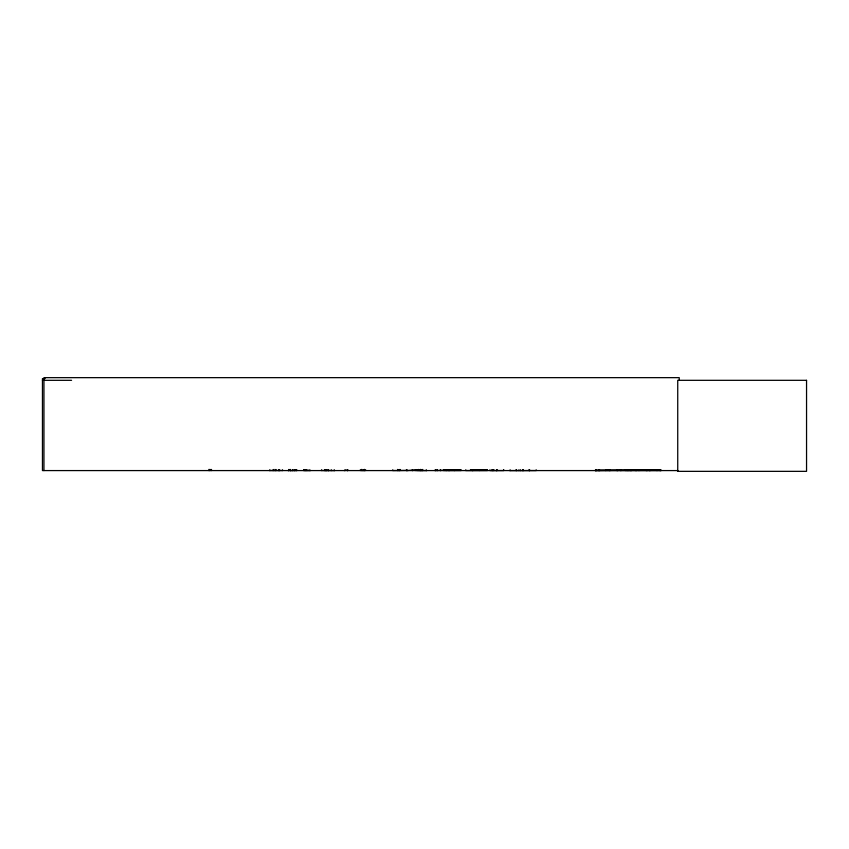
<?xml version="1.0" encoding="UTF-8"?>
<svg xmlns="http://www.w3.org/2000/svg" width="849" height="849" viewBox="0 0 849 849"><rect width="100%" height="100%" fill="white"/><g stroke="black" fill="none" stroke-linecap="round" stroke-linejoin="round"><path stroke-width="1.27" d="M479.335 470.548L479.43 469.826M489.915 470.548L503.701 470.548L503.701 469.826M509.623 470.579L536.197 470.548L536.197 469.826M406.586 470.579L415.225 469.89M443.22 470.484L443.295 469.89L443.38 470.579M289.976 470.579L296.683 470.484M294.242 470.484L294.168 469.635M344.238 470.579L347.23 469.89L347.326 470.579M288.076 470.579L288.554 470.484M363.913 470.463L363.934 469.89M420.425 470.463L420.425 469.444M595.765 470.526L595.117 470.505L660.777 469.975L661.095 470.526L660.469 470.548M596.019 470.548L596.242 469.975L596.454 470.548M609.518 470.558L608.913 470.548L609.221 469.975L610.335 470.526L610.017 469.975L609.699 470.505M617.361 470.548L617.584 469.975L617.839 470.579M620.364 470.558L620.863 469.975L621.16 470.558M625.278 470.558L625.013 470.25M628.557 470.558L628.249 469.975L627.74 470.548M628.822 470.548L629.056 469.975L629.311 470.579M630.711 470.579L631.242 469.975L631.571 470.526L630.945 470.548M639.594 470.25L638.427 470.505L639.552 469.975L639.849 470.558M646.089 470.548L646.312 469.975L646.62 470.558M646.885 470.548L647.118 469.975L647.416 470.558M649.814 470.548L650.398 469.975L650.61 470.548M659.758 470.548L659.981 469.975L660.299 470.526M660.777 469.975L660.023 470.25M598.492 470.548L598.725 469.975L598.98 470.579M599.298 470.548L599.521 469.975L599.776 470.579M616.554 470.548L616.788 469.975L617.276 470.548M626.031 470.579L625.809 470.25M626.902 470.569L627.167 469.975L627.39 470.548M635.434 470.25L636.527 470.579M635.254 470.548L636.315 470.25M649.326 470.569L649.591 469.975L649.899 470.558M656.659 470.25L656.479 470.548M657.455 470.25L657.275 470.548M520.416 470.484L520.479 469.89L520.543 470.579M269.377 470.484L282.441 470.484M269.738 470.484L269.802 469.89L269.865 470.579M279.448 470.484L279.523 469.89M434.656 470.484L443.295 470.388M292.396 470.484L292.481 469.89M363.839 470.484L363.276 470.548M45.103 378.612L42.45 378.612L42.45 470.579L677.905 470.579M42.45 380.32L71.571 380.32M444.112 469.985L461.113 469.985M470.42 469.985L487.422 469.985M444.08 470.229L461.145 470.229M470.388 470.208L487.453 470.229M595.404 470.25L660.819 470.25M310.543 470.548L303.868 470.484M334.814 470.548L321.697 470.484M362.693 470.548L362.13 470.484M406.395 470.388L392.737 470.548L392.737 469.826M426.898 470.548L417.273 470.484M444.091 470.526L461.134 470.526M487.432 470.526L465.687 470.548L465.772 469.826M595.117 470.505L661.095 470.526M399.932 470.463L399.964 469.444M419.618 470.484L419.523 469.89L419.427 470.579M306.202 470.484L306.319 469.635M305.714 470.484L305.629 469.89M418.281 470.463L418.408 469.444M454.47 470.484L454.395 469.89L454.321 470.579M446.309 470.484L446.234 469.89M630.489 470.25L630.765 470.526M620.099 470.25L620.386 470.526M595.446 469.975L595.934 470.548M493.831 470.388L493.831 469.89M325.22 470.579L325.188 469.635M503.701 470.463L503.606 469.826M490.043 470.484L489.915 469.826M679.232 380.32L679.232 377.656L43.946 377.656L43.946 470.579M529.606 469.635L529.606 470.579M529.362 469.826L529.362 470.579M529.129 469.635L529.129 470.579M523.345 469.635L523.345 470.579M522.984 469.635L522.984 470.579M522.538 469.826L522.538 470.579M518.93 469.826L518.93 470.579M516.489 469.635L516.489 470.579M516.128 469.635L516.128 470.579M510.111 469.826L510.111 470.579M496.994 469.635L497.026 470.579M496.623 469.635L496.623 470.579M496.591 469.635L496.559 470.579M493.736 469.826L493.651 470.579M472.766 469.635L472.829 470.579M472.288 469.635L472.352 470.579M449.163 469.635L449.163 470.579M448.888 469.635L448.888 470.579M446.16 469.826L446.16 470.579M440.652 469.635L440.652 470.579M440.366 469.635L440.366 470.579M437.224 469.826L437.224 470.579M437.139 469.826L437.139 470.579M435.664 469.635L435.664 470.579M435.219 469.826L435.219 470.579M426.283 469.826L426.283 470.579M422.728 469.444L422.728 470.579M422.112 469.635L422.112 470.579M421.157 469.635L421.157 470.579M420.817 469.444L420.871 470.579M420.637 469.826L420.552 470.579M418.186 469.826L418.186 470.579M417.092 469.826L417.092 470.579M416.806 469.635L416.721 470.579M415.299 469.826L415.299 470.579M412.603 469.635L412.603 470.579M412.327 469.635L412.327 470.579M407.191 469.826L407.191 470.579M406.395 469.826L406.395 470.579M399.805 469.635L399.805 470.579M399.327 469.635L399.327 470.579M398.245 469.635L398.245 470.579M397.672 469.444L397.672 470.579M365.59 469.635L365.59 470.579M364.359 469.444L364.359 470.579M364.274 469.444L364.274 470.579M364.03 469.826L364.115 470.579M361.95 469.444L361.95 470.579M361.621 469.444L361.621 470.579M360.379 469.635L360.379 470.579M347.697 469.635L347.697 470.579M347.612 469.635L347.612 470.579M344.991 469.826L344.991 470.579M334.273 469.826L334.273 470.579M331.28 469.826L331.28 470.579M328.563 469.635L328.563 470.579M326.706 469.826L326.706 470.579M326.621 469.826L326.621 470.579M325.517 469.635L325.517 470.579M324.679 469.826L324.679 470.579M321.559 469.826L321.559 470.579M309.821 469.826L309.821 470.579M307.89 469.826L307.89 470.579M306.171 469.635L306.256 470.579M305.534 469.826L305.534 470.579M304.42 469.635L304.409 470.579L304.271 469.635M303.687 469.826L303.687 470.579M296.863 469.826L296.863 470.579M296.237 469.635L296.237 470.579L296.089 469.635M294.9 469.826L294.9 470.579M294.316 469.635L294.316 470.579M292.576 469.826L292.576 470.579M290.698 469.826L290.698 470.579M290.337 469.444L290.305 470.579M289.01 469.444L289.01 470.579M282.579 469.826L282.579 470.579M279.586 469.826L279.586 470.579M279.024 469.635L279.024 470.579M278.695 469.635L278.695 470.579M275.872 469.444L275.967 470.579M275.628 469.635L275.628 470.579M273.994 469.444L273.994 470.579M272.985 469.826L272.985 470.579M211.507 469.444L211.507 470.579M210.181 469.444L210.181 470.579M209.629 469.444L209.629 470.579M208.854 469.444L208.854 470.579M605.942 469.975L605.677 470.569L606.738 469.975L607.056 470.526L605.942 469.975M806.55 380.32L677.735 380.32L677.735 471.344L806.55 471.344L806.55 380.32M492.176 470.579L492.176 469.635L492.176 470.579M328.234 470.579L328.234 469.635L328.181 470.579M288.83 470.579L288.83 469.826L288.745 470.579"/></g></svg>
